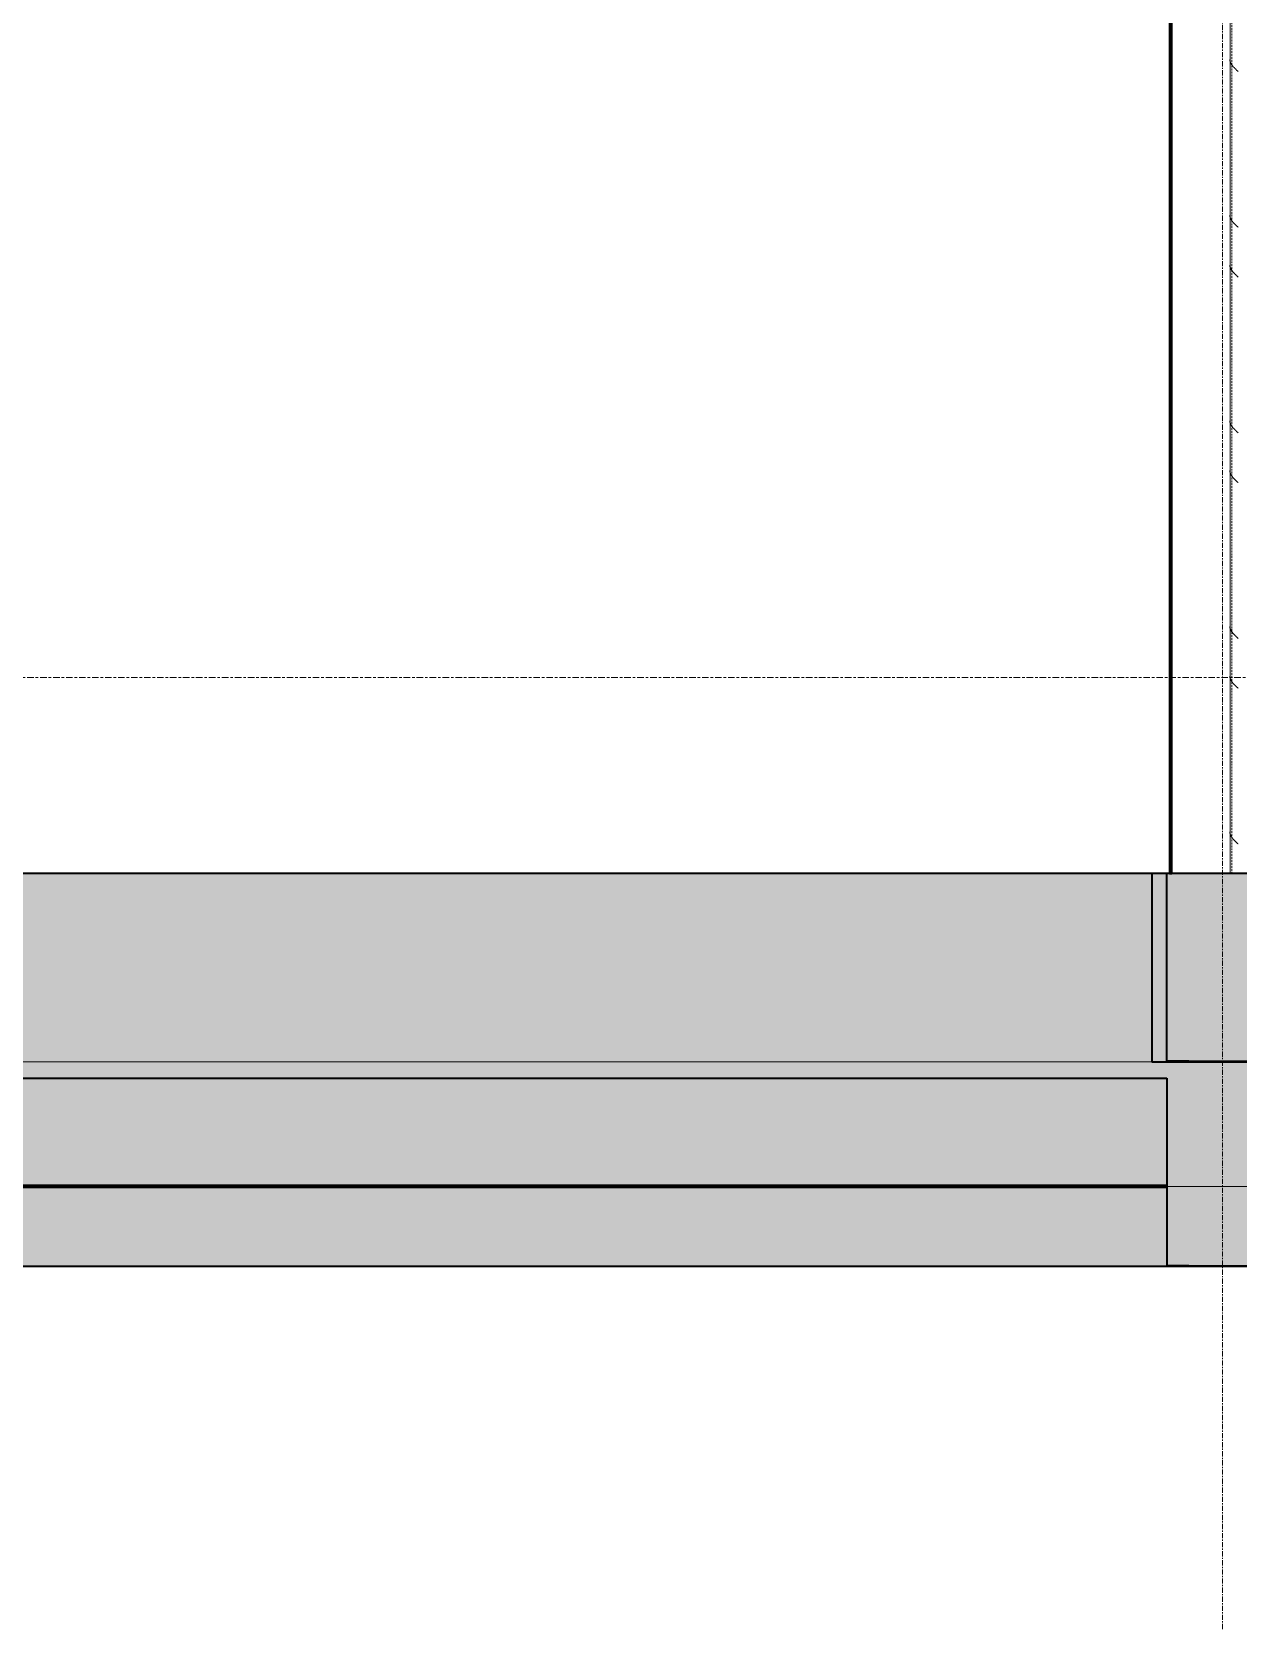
# Model space of a CAD drawing. Header units: centimetres. Extents: x -6111 to 13767, y -285 to 1600.
# Drawn here: x -1754 to -1459, y -138.8 to 251.9 of the extents above; entities that cross this region are included whole.
import ezdxf

# ---------------------------------------------------------------- set-up
doc = ezdxf.new("R2010")
doc.units = ezdxf.units.CM
for name, pattern in [('Centre', [3.175, 0.635, -0.475, 1.59, -0.475]), ('Grid Line', [2.2225, 1.27, -0.3175, 0.3175, -0.3175]), ('Hidden', [0.714375, 0.47625, -0.238125])]:
    doc.linetypes.add(name, pattern=pattern)
for name, color, linetype, lineweight in [('A-FLOR', 7, 'Continuous', 9), ('A-FLOR-LEVL', 7, 'Continuous', 9), ('A-FLOR-PATT', 7, 'Continuous', 35), ('A-WALL', 7, 'Continuous', 9), ('A-WALL-PATT', 7, 'Continuous', 35), ('C-BLDG-PADS', 7, 'Continuous', 9), ('C-TOPO', 7, 'Continuous', 9), ('S-COLS', 7, 'Continuous', 9), ('S-GRID', 7, 'Continuous', 9)]:
    doc.layers.add(name, color=color, linetype=linetype, lineweight=lineweight)

# ---------------------------------------------------------------- blocks, each defined once
blk = doc.blocks.new('PQ_RVR_ARQ-01_ZZ_ZZ_MO_T_A_rvt-2-Elevación Eje 2')
at = {"layer": 'A-WALL-PATT', "lineweight": 9, "true_color": 0xeaeaea}
blk.add_hatch(color=254, dxfattribs=at).paths.add_polyline_path([(-3781.16, 46.02), (-3780.66, 46.02), (-3780.66, 517.27), (-3781.16, 517.27), (-3781.16, 97.6)])
at = {"layer": 'A-WALL-PATT', "lineweight": 9, "true_color": 0xf2f2f2}
h = blk.add_hatch(dxfattribs=at)
h.set_pattern_fill('FP_7', style=0, pattern_type=2)
h.set_pattern_definition([(90, (-3780.664, 0), (-0.00475, 3e-19), [])])
h.paths.add_polyline_path([(-3780.66, 46.02), (-3780.65, 46.02), (-3780.65, 46.02), (-3780.66, 97.6)])
at = {"layer": 'A-FLOR', "color": 254, "lineweight": 35, "true_color": 0xcccccc}
for p, q in [((-3781.84, 46.02), (-5714.43, 46.02)), ((-3781.84, 0.21), (-3781.84, 46.02)), ((-3771.04, 0.06), (-3781.84, 0.21)), ((-2771.58, 0.06), (-3771.04, 0.06)), ((-5714.43, -3.98), (-3781.84, -3.98)), ((-3781.84, -3.98), (-3781.84, -49.79)), ((-3781.84, -49.79), (-3771.04, -49.94)), ((-3771.04, -49.94), (-2771.58, -49.94))]:
    blk.add_line(p, q, dxfattribs=at)
at = {"layer": 'A-WALL', "color": 254, "lineweight": 35, "true_color": 0xcccccc}
for p, q in [((-3781.16, 517.27), (-3781.16, 46.02)), ((-3780.66, 46.02), (-3780.66, 517.27)), ((-2185.93, 46.02), (-3785.5, 46.02)), ((-3785.5, 46.02), (-3785.5, 0)), ((-3781.16, 46.02), (-3780.66, 46.02)), ((-3785.5, 0), (-2185.93, 0))]:
    blk.add_line(p, q, dxfattribs=at)
at = {"layer": 'C-BLDG-PADS', "color": 254, "lineweight": 18, "true_color": 0xdadada}
for p, q in [((-2175.29, 0), (-5714.43, 0)), ((-5714.43, -30.48), (-2175.29, -30.48))]:
    blk.add_line(p, q, dxfattribs=at)
at = {"layer": 'C-TOPO', "color": 254, "true_color": 0xdadada}
for p, q in [((-4748.31, -30.5), (-3783.53, -30.5)), ((-3783.53, -30.5), (-3781.84, -30.5))]:
    blk.add_line(p, q, dxfattribs=at)
at = {"layer": 'C-TOPO', "color": 254, "lineweight": 70, "true_color": 0xdadada}
for p, q in [((-3783.53, -30.5), (-4748.3, -30.5)), ((-3781.84, -30.5), (-3783.53, -30.5))]:
    blk.add_line(p, q, dxfattribs=at)
blk = doc.blocks.new('FP_53-Elevación Eje 2')
at = {"layer": 'S-COLS'}
blk.add_line((-3766.33, 515.53), (-3766.33, 46.02), dxfattribs=at)
at = {"layer": 'S-COLS', "color": 9, "true_color": 0xc0c0c0}
for p, q in [((-3766.44, 245.15), (-3766.45, 245.2)), ((-3766.44, 245.1), (-3766.44, 245.15)), ((-3766.44, 245.06), (-3766.44, 245.1)), ((-3766.43, 245.01), (-3766.44, 245.06)), ((-3766.43, 244.96), (-3766.43, 245.01)), ((-3766.42, 244.92), (-3766.43, 244.96)), ((-3766.41, 244.87), (-3766.42, 244.92)), ((-3766.4, 244.82), (-3766.41, 244.87)), ((-3766.39, 244.78), (-3766.4, 244.82)), ((-3766.37, 244.73), (-3766.39, 244.78)), ((-3766.36, 244.68), (-3766.37, 244.73)), ((-3766.34, 244.64), (-3766.36, 244.68)), ((-3766.33, 244.59), (-3766.34, 244.64)), ((-3766.31, 244.54), (-3766.33, 244.59)), ((-3766.29, 244.5), (-3766.31, 244.54)), ((-3766.27, 244.45), (-3766.29, 244.5)), ((-3766.25, 244.4), (-3766.27, 244.45)), ((-3766.23, 244.36), (-3766.25, 244.4)), ((-3766.21, 244.31), (-3766.23, 244.36)), ((-3766.18, 244.26), (-3766.21, 244.31)), ((-3766.16, 244.22), (-3766.18, 244.26)), ((-3766.13, 244.17), (-3766.16, 244.22)), ((-3766.11, 244.12), (-3766.13, 244.17)), ((-3766.08, 244.08), (-3766.11, 244.12)), ((-3766.05, 244.03), (-3766.08, 244.08)), ((-3766.02, 243.98), (-3766.05, 244.03)), ((-3765.99, 243.93), (-3766.02, 243.98)), ((-3765.96, 243.89), (-3765.99, 243.93)), ((-3765.92, 243.84), (-3765.96, 243.89)), ((-3765.89, 243.79), (-3765.92, 243.84)), ((-3765.85, 243.75), (-3765.89, 243.79)), ((-3765.82, 243.7), (-3765.85, 243.75)), ((-3765.78, 243.65), (-3765.82, 243.7)), ((-3765.75, 243.61), (-3765.78, 243.65)), ((-3765.71, 243.56), (-3765.75, 243.61)), ((-3765.67, 243.51), (-3765.71, 243.56)), ((-3765.63, 243.47), (-3765.67, 243.51)), ((-3765.59, 243.42), (-3765.63, 243.47)), ((-3765.55, 243.37), (-3765.59, 243.42)), ((-3765.51, 243.33), (-3765.55, 243.37)), ((-3765.46, 243.28), (-3765.51, 243.33)), ((-3765.42, 243.23), (-3765.46, 243.28)), ((-3765.38, 243.19), (-3765.42, 243.23)), ((-3765.33, 243.14), (-3765.38, 243.19)), ((-3765.29, 243.09), (-3765.33, 243.14)), ((-3765.24, 243.05), (-3765.29, 243.09)), ((-3765.2, 243), (-3765.24, 243.05)), ((-3765.15, 242.95), (-3765.2, 243)), ((-3765.11, 242.91), (-3765.15, 242.95)), ((-3765.06, 242.86), (-3765.11, 242.91)), ((-3765.01, 242.81), (-3765.06, 242.86)), ((-3764.96, 242.77), (-3765.01, 242.81)), ((-3764.92, 242.72), (-3764.96, 242.77)), ((-3764.87, 242.67), (-3764.92, 242.72)), ((-3764.82, 242.63), (-3764.87, 242.67)), ((-3764.77, 242.58), (-3764.82, 242.63)), ((-3764.72, 242.53), (-3764.77, 242.58)), ((-3764.67, 242.49), (-3764.72, 242.53)), ((-3764.62, 242.44), (-3764.67, 242.49)), ((-3764.57, 242.39), (-3764.62, 242.44)), ((-3764.52, 242.35), (-3764.57, 242.39)), ((-3764.48, 242.3), (-3764.52, 242.35)), ((-3764.43, 242.25), (-3764.48, 242.3)), ((-3766.44, 207.05), (-3766.45, 207.1)), ((-3766.44, 207), (-3766.44, 207.05)), ((-3766.44, 206.96), (-3766.44, 207)), ((-3766.43, 206.91), (-3766.44, 206.96)), ((-3766.43, 206.86), (-3766.43, 206.91)), ((-3766.42, 206.82), (-3766.43, 206.86)), ((-3766.41, 206.77), (-3766.42, 206.82)), ((-3766.4, 206.72), (-3766.41, 206.77)), ((-3766.39, 206.68), (-3766.4, 206.72)), ((-3766.37, 206.63), (-3766.39, 206.68)), ((-3766.36, 206.58), (-3766.37, 206.63)), ((-3766.34, 206.54), (-3766.36, 206.58)), ((-3766.33, 206.49), (-3766.34, 206.54)), ((-3766.31, 206.44), (-3766.33, 206.49)), ((-3766.29, 206.4), (-3766.31, 206.44)), ((-3766.27, 206.35), (-3766.29, 206.4)), ((-3766.25, 206.3), (-3766.27, 206.35)), ((-3766.23, 206.26), (-3766.25, 206.3)), ((-3766.21, 206.21), (-3766.23, 206.26)), ((-3766.18, 206.16), (-3766.21, 206.21)), ((-3766.16, 206.12), (-3766.18, 206.16)), ((-3766.13, 206.07), (-3766.16, 206.12)), ((-3766.11, 206.02), (-3766.13, 206.07)), ((-3766.08, 205.98), (-3766.11, 206.02)), ((-3766.05, 205.93), (-3766.08, 205.98)), ((-3766.02, 205.88), (-3766.05, 205.93)), ((-3765.99, 205.83), (-3766.02, 205.88)), ((-3765.96, 205.79), (-3765.99, 205.83)), ((-3765.92, 205.74), (-3765.96, 205.79)), ((-3765.89, 205.69), (-3765.92, 205.74)), ((-3765.85, 205.65), (-3765.89, 205.69)), ((-3765.82, 205.6), (-3765.85, 205.65)), ((-3765.78, 205.55), (-3765.82, 205.6)), ((-3765.75, 205.51), (-3765.78, 205.55)), ((-3765.71, 205.46), (-3765.75, 205.51)), ((-3765.67, 205.41), (-3765.71, 205.46)), ((-3765.63, 205.37), (-3765.67, 205.41)), ((-3765.59, 205.32), (-3765.63, 205.37)), ((-3765.55, 205.27), (-3765.59, 205.32)), ((-3765.51, 205.23), (-3765.55, 205.27)), ((-3765.46, 205.18), (-3765.51, 205.23)), ((-3765.42, 205.13), (-3765.46, 205.18)), ((-3765.38, 205.09), (-3765.42, 205.13)), ((-3765.33, 205.04), (-3765.38, 205.09)), ((-3765.29, 204.99), (-3765.33, 205.04)), ((-3765.24, 204.95), (-3765.29, 204.99)), ((-3765.2, 204.9), (-3765.24, 204.95)), ((-3765.15, 204.85), (-3765.2, 204.9)), ((-3765.11, 204.81), (-3765.15, 204.85)), ((-3765.06, 204.76), (-3765.11, 204.81)), ((-3765.01, 204.71), (-3765.06, 204.76)), ((-3764.96, 204.67), (-3765.01, 204.71)), ((-3764.92, 204.62), (-3764.96, 204.67)), ((-3764.87, 204.57), (-3764.92, 204.62)), ((-3764.82, 204.53), (-3764.87, 204.57)), ((-3764.77, 204.48), (-3764.82, 204.53)), ((-3764.72, 204.43), (-3764.77, 204.48)), ((-3764.67, 204.39), (-3764.72, 204.43)), ((-3764.62, 204.34), (-3764.67, 204.39)), ((-3764.57, 204.29), (-3764.62, 204.34)), ((-3764.52, 204.25), (-3764.57, 204.29)), ((-3764.48, 204.2), (-3764.52, 204.25)), ((-3764.43, 204.15), (-3764.48, 204.2)), ((-3766.44, 194.86), (-3766.45, 194.91)), ((-3766.44, 194.81), (-3766.44, 194.86)), ((-3766.44, 194.77), (-3766.44, 194.81)), ((-3766.43, 194.72), (-3766.44, 194.77)), ((-3766.43, 194.67), (-3766.43, 194.72)), ((-3766.42, 194.63), (-3766.43, 194.67)), ((-3766.41, 194.58), (-3766.42, 194.63)), ((-3766.4, 194.53), (-3766.41, 194.58)), ((-3766.39, 194.49), (-3766.4, 194.53)), ((-3766.37, 194.44), (-3766.39, 194.49)), ((-3766.36, 194.39), (-3766.37, 194.44)), ((-3766.34, 194.35), (-3766.36, 194.39)), ((-3766.33, 194.3), (-3766.34, 194.35)), ((-3766.31, 194.25), (-3766.33, 194.3)), ((-3766.29, 194.21), (-3766.31, 194.25)), ((-3766.27, 194.16), (-3766.29, 194.21)), ((-3766.25, 194.11), (-3766.27, 194.16)), ((-3766.23, 194.07), (-3766.25, 194.11)), ((-3766.21, 194.02), (-3766.23, 194.07)), ((-3766.18, 193.97), (-3766.21, 194.02)), ((-3766.16, 193.93), (-3766.18, 193.97)), ((-3766.13, 193.88), (-3766.16, 193.93)), ((-3766.11, 193.83), (-3766.13, 193.88)), ((-3766.08, 193.79), (-3766.11, 193.83)), ((-3766.05, 193.74), (-3766.08, 193.79)), ((-3766.02, 193.69), (-3766.05, 193.74)), ((-3765.99, 193.65), (-3766.02, 193.69)), ((-3765.96, 193.6), (-3765.99, 193.65)), ((-3765.92, 193.55), (-3765.96, 193.6)), ((-3765.89, 193.51), (-3765.92, 193.55)), ((-3765.85, 193.46), (-3765.89, 193.51)), ((-3765.82, 193.41), (-3765.85, 193.46)), ((-3765.78, 193.36), (-3765.82, 193.41)), ((-3765.75, 193.32), (-3765.78, 193.36)), ((-3765.71, 193.27), (-3765.75, 193.32)), ((-3765.67, 193.22), (-3765.71, 193.27)), ((-3765.63, 193.18), (-3765.67, 193.22)), ((-3765.59, 193.13), (-3765.63, 193.18)), ((-3765.55, 193.08), (-3765.59, 193.13)), ((-3765.51, 193.04), (-3765.55, 193.08)), ((-3765.46, 192.99), (-3765.51, 193.04)), ((-3765.42, 192.94), (-3765.46, 192.99)), ((-3765.38, 192.9), (-3765.42, 192.94)), ((-3765.33, 192.85), (-3765.38, 192.9)), ((-3765.29, 192.8), (-3765.33, 192.85)), ((-3765.24, 192.76), (-3765.29, 192.8)), ((-3765.2, 192.71), (-3765.24, 192.76)), ((-3765.15, 192.66), (-3765.2, 192.71)), ((-3765.11, 192.62), (-3765.15, 192.66)), ((-3765.06, 192.57), (-3765.11, 192.62)), ((-3765.01, 192.52), (-3765.06, 192.57)), ((-3764.96, 192.48), (-3765.01, 192.52)), ((-3764.92, 192.43), (-3764.96, 192.48)), ((-3764.87, 192.38), (-3764.92, 192.43)), ((-3764.82, 192.34), (-3764.87, 192.38)), ((-3764.77, 192.29), (-3764.82, 192.34)), ((-3764.72, 192.24), (-3764.77, 192.29)), ((-3764.67, 192.2), (-3764.72, 192.24)), ((-3764.62, 192.15), (-3764.67, 192.2)), ((-3764.57, 192.1), (-3764.62, 192.15)), ((-3764.52, 192.06), (-3764.57, 192.1)), ((-3764.48, 192.01), (-3764.52, 192.06)), ((-3764.43, 191.96), (-3764.48, 192.01)), ((-3766.44, 156.76), (-3766.45, 156.81)), ((-3766.44, 156.71), (-3766.44, 156.76)), ((-3766.44, 156.67), (-3766.44, 156.71)), ((-3766.43, 156.62), (-3766.44, 156.67)), ((-3766.43, 156.57), (-3766.43, 156.62)), ((-3766.42, 156.53), (-3766.43, 156.57)), ((-3766.41, 156.48), (-3766.42, 156.53)), ((-3766.4, 156.43), (-3766.41, 156.48)), ((-3766.39, 156.39), (-3766.4, 156.43)), ((-3766.37, 156.34), (-3766.39, 156.39)), ((-3766.36, 156.29), (-3766.37, 156.34)), ((-3766.34, 156.25), (-3766.36, 156.29)), ((-3766.33, 156.2), (-3766.34, 156.25)), ((-3766.31, 156.15), (-3766.33, 156.2)), ((-3766.29, 156.11), (-3766.31, 156.15)), ((-3766.27, 156.06), (-3766.29, 156.11)), ((-3766.25, 156.01), (-3766.27, 156.06)), ((-3766.23, 155.97), (-3766.25, 156.01)), ((-3766.21, 155.92), (-3766.23, 155.97)), ((-3766.18, 155.87), (-3766.21, 155.92)), ((-3766.16, 155.83), (-3766.18, 155.87)), ((-3766.13, 155.78), (-3766.16, 155.83)), ((-3766.11, 155.73), (-3766.13, 155.78)), ((-3766.08, 155.69), (-3766.11, 155.73)), ((-3766.05, 155.64), (-3766.08, 155.69)), ((-3766.02, 155.59), (-3766.05, 155.64)), ((-3765.99, 155.55), (-3766.02, 155.59)), ((-3765.96, 155.5), (-3765.99, 155.55)), ((-3765.92, 155.45), (-3765.96, 155.5)), ((-3765.89, 155.41), (-3765.92, 155.45)), ((-3765.85, 155.36), (-3765.89, 155.41)), ((-3765.82, 155.31), (-3765.85, 155.36)), ((-3765.78, 155.26), (-3765.82, 155.31)), ((-3765.75, 155.22), (-3765.78, 155.26)), ((-3765.71, 155.17), (-3765.75, 155.22)), ((-3765.67, 155.12), (-3765.71, 155.17)), ((-3765.63, 155.08), (-3765.67, 155.12)), ((-3765.59, 155.03), (-3765.63, 155.08)), ((-3765.55, 154.98), (-3765.59, 155.03)), ((-3765.51, 154.94), (-3765.55, 154.98)), ((-3765.46, 154.89), (-3765.51, 154.94)), ((-3765.42, 154.84), (-3765.46, 154.89)), ((-3765.38, 154.8), (-3765.42, 154.84)), ((-3765.33, 154.75), (-3765.38, 154.8)), ((-3765.29, 154.7), (-3765.33, 154.75)), ((-3765.24, 154.66), (-3765.29, 154.7)), ((-3765.2, 154.61), (-3765.24, 154.66)), ((-3765.15, 154.56), (-3765.2, 154.61)), ((-3765.11, 154.52), (-3765.15, 154.56)), ((-3765.06, 154.47), (-3765.11, 154.52)), ((-3765.01, 154.42), (-3765.06, 154.47)), ((-3764.96, 154.38), (-3765.01, 154.42)), ((-3764.92, 154.33), (-3764.96, 154.38)), ((-3764.87, 154.28), (-3764.92, 154.33)), ((-3764.82, 154.24), (-3764.87, 154.28)), ((-3764.77, 154.19), (-3764.82, 154.24)), ((-3764.72, 154.14), (-3764.77, 154.19)), ((-3764.67, 154.1), (-3764.72, 154.14)), ((-3764.62, 154.05), (-3764.67, 154.1)), ((-3764.57, 154), (-3764.62, 154.05)), ((-3764.52, 153.96), (-3764.57, 154)), ((-3764.48, 153.91), (-3764.52, 153.96)), ((-3764.43, 153.86), (-3764.48, 153.91)), ((-3766.44, 144.57), (-3766.45, 144.62)), ((-3766.44, 144.52), (-3766.44, 144.57)), ((-3766.44, 144.48), (-3766.44, 144.52)), ((-3766.43, 144.43), (-3766.44, 144.48)), ((-3766.43, 144.38), (-3766.43, 144.43)), ((-3766.42, 144.34), (-3766.43, 144.38)), ((-3766.41, 144.29), (-3766.42, 144.34)), ((-3766.4, 144.24), (-3766.41, 144.29)), ((-3766.39, 144.2), (-3766.4, 144.24)), ((-3766.37, 144.15), (-3766.39, 144.2)), ((-3766.36, 144.1), (-3766.37, 144.15)), ((-3766.34, 144.06), (-3766.36, 144.1)), ((-3766.33, 144.01), (-3766.34, 144.06)), ((-3766.31, 143.96), (-3766.33, 144.01)), ((-3766.29, 143.92), (-3766.31, 143.96)), ((-3766.27, 143.87), (-3766.29, 143.92)), ((-3766.25, 143.82), (-3766.27, 143.87)), ((-3766.23, 143.78), (-3766.25, 143.82)), ((-3766.21, 143.73), (-3766.23, 143.78)), ((-3766.18, 143.68), (-3766.21, 143.73)), ((-3766.16, 143.64), (-3766.18, 143.68)), ((-3766.13, 143.59), (-3766.16, 143.64)), ((-3766.11, 143.54), (-3766.13, 143.59)), ((-3766.08, 143.5), (-3766.11, 143.54)), ((-3766.05, 143.45), (-3766.08, 143.5)), ((-3766.02, 143.4), (-3766.05, 143.45)), ((-3765.99, 143.36), (-3766.02, 143.4)), ((-3765.96, 143.31), (-3765.99, 143.36)), ((-3765.92, 143.26), (-3765.96, 143.31)), ((-3765.89, 143.22), (-3765.92, 143.26)), ((-3765.85, 143.17), (-3765.89, 143.22)), ((-3765.82, 143.12), (-3765.85, 143.17)), ((-3765.78, 143.08), (-3765.82, 143.12)), ((-3765.75, 143.03), (-3765.78, 143.08)), ((-3765.71, 142.98), (-3765.75, 143.03)), ((-3765.67, 142.94), (-3765.71, 142.98)), ((-3765.63, 142.89), (-3765.67, 142.94)), ((-3765.59, 142.84), (-3765.63, 142.89)), ((-3765.55, 142.79), (-3765.59, 142.84)), ((-3765.51, 142.75), (-3765.55, 142.79)), ((-3765.46, 142.7), (-3765.51, 142.75)), ((-3765.42, 142.65), (-3765.46, 142.7)), ((-3765.38, 142.61), (-3765.42, 142.65)), ((-3765.33, 142.56), (-3765.38, 142.61)), ((-3765.29, 142.51), (-3765.33, 142.56)), ((-3765.24, 142.47), (-3765.29, 142.51)), ((-3765.2, 142.42), (-3765.24, 142.47)), ((-3765.15, 142.37), (-3765.2, 142.42)), ((-3765.11, 142.33), (-3765.15, 142.37)), ((-3765.06, 142.28), (-3765.11, 142.33)), ((-3765.01, 142.23), (-3765.06, 142.28)), ((-3764.96, 142.19), (-3765.01, 142.23)), ((-3764.92, 142.14), (-3764.96, 142.19)), ((-3764.87, 142.09), (-3764.92, 142.14)), ((-3764.82, 142.05), (-3764.87, 142.09)), ((-3764.77, 142), (-3764.82, 142.05)), ((-3764.72, 141.95), (-3764.77, 142)), ((-3764.67, 141.91), (-3764.72, 141.95)), ((-3764.62, 141.86), (-3764.67, 141.91)), ((-3764.57, 141.81), (-3764.62, 141.86)), ((-3764.52, 141.77), (-3764.57, 141.81)), ((-3764.48, 141.72), (-3764.52, 141.77)), ((-3764.43, 141.67), (-3764.48, 141.72)), ((-3766.44, 106.47), (-3766.45, 106.52)), ((-3766.44, 106.42), (-3766.44, 106.47)), ((-3766.44, 106.38), (-3766.44, 106.42)), ((-3766.43, 106.33), (-3766.44, 106.38)), ((-3766.43, 106.28), (-3766.43, 106.33)), ((-3766.42, 106.24), (-3766.43, 106.28)), ((-3766.41, 106.19), (-3766.42, 106.24)), ((-3766.4, 106.14), (-3766.41, 106.19)), ((-3766.39, 106.1), (-3766.4, 106.14)), ((-3766.37, 106.05), (-3766.39, 106.1)), ((-3766.36, 106), (-3766.37, 106.05)), ((-3766.34, 105.96), (-3766.36, 106)), ((-3766.33, 105.91), (-3766.34, 105.96)), ((-3766.31, 105.86), (-3766.33, 105.91)), ((-3766.29, 105.82), (-3766.31, 105.86)), ((-3766.27, 105.77), (-3766.29, 105.82)), ((-3766.25, 105.72), (-3766.27, 105.77)), ((-3766.23, 105.68), (-3766.25, 105.72)), ((-3766.21, 105.63), (-3766.23, 105.68)), ((-3766.18, 105.58), (-3766.21, 105.63)), ((-3766.16, 105.54), (-3766.18, 105.58)), ((-3766.13, 105.49), (-3766.16, 105.54)), ((-3766.11, 105.44), (-3766.13, 105.49)), ((-3766.08, 105.4), (-3766.11, 105.44)), ((-3766.05, 105.35), (-3766.08, 105.4)), ((-3766.02, 105.3), (-3766.05, 105.35)), ((-3765.99, 105.26), (-3766.02, 105.3)), ((-3765.96, 105.21), (-3765.99, 105.26)), ((-3765.92, 105.16), (-3765.96, 105.21)), ((-3765.89, 105.12), (-3765.92, 105.16)), ((-3765.85, 105.07), (-3765.89, 105.12)), ((-3765.82, 105.02), (-3765.85, 105.07)), ((-3765.78, 104.98), (-3765.82, 105.02)), ((-3765.75, 104.93), (-3765.78, 104.98)), ((-3765.71, 104.88), (-3765.75, 104.93)), ((-3765.67, 104.84), (-3765.71, 104.88)), ((-3765.63, 104.79), (-3765.67, 104.84)), ((-3765.59, 104.74), (-3765.63, 104.79)), ((-3765.55, 104.69), (-3765.59, 104.74)), ((-3765.51, 104.65), (-3765.55, 104.69)), ((-3765.46, 104.6), (-3765.51, 104.65)), ((-3765.42, 104.55), (-3765.46, 104.6)), ((-3765.38, 104.51), (-3765.42, 104.55)), ((-3765.33, 104.46), (-3765.38, 104.51)), ((-3765.29, 104.41), (-3765.33, 104.46)), ((-3765.24, 104.37), (-3765.29, 104.41)), ((-3765.2, 104.32), (-3765.24, 104.37)), ((-3765.15, 104.27), (-3765.2, 104.32)), ((-3765.11, 104.23), (-3765.15, 104.27)), ((-3765.06, 104.18), (-3765.11, 104.23)), ((-3765.01, 104.13), (-3765.06, 104.18)), ((-3764.96, 104.09), (-3765.01, 104.13)), ((-3764.92, 104.04), (-3764.96, 104.09)), ((-3764.87, 103.99), (-3764.92, 104.04)), ((-3764.82, 103.95), (-3764.87, 103.99)), ((-3764.77, 103.9), (-3764.82, 103.95)), ((-3764.72, 103.85), (-3764.77, 103.9)), ((-3764.67, 103.81), (-3764.72, 103.85)), ((-3764.62, 103.76), (-3764.67, 103.81)), ((-3764.57, 103.71), (-3764.62, 103.76)), ((-3764.52, 103.67), (-3764.57, 103.71)), ((-3764.48, 103.62), (-3764.52, 103.67)), ((-3764.43, 103.57), (-3764.48, 103.62)), ((-3766.44, 94.28), (-3766.45, 94.33)), ((-3766.44, 94.24), (-3766.44, 94.28)), ((-3766.44, 94.19), (-3766.44, 94.24)), ((-3766.43, 94.14), (-3766.44, 94.19)), ((-3766.43, 94.1), (-3766.43, 94.14)), ((-3766.42, 94.05), (-3766.43, 94.1)), ((-3766.41, 94), (-3766.42, 94.05)), ((-3766.4, 93.95), (-3766.41, 94)), ((-3766.39, 93.91), (-3766.4, 93.95)), ((-3766.37, 93.86), (-3766.39, 93.91)), ((-3766.36, 93.81), (-3766.37, 93.86)), ((-3766.34, 93.77), (-3766.36, 93.81)), ((-3766.33, 93.72), (-3766.34, 93.77)), ((-3766.31, 93.67), (-3766.33, 93.72)), ((-3766.29, 93.63), (-3766.31, 93.67)), ((-3766.27, 93.58), (-3766.29, 93.63)), ((-3766.25, 93.53), (-3766.27, 93.58)), ((-3766.23, 93.49), (-3766.25, 93.53)), ((-3766.21, 93.44), (-3766.23, 93.49)), ((-3766.18, 93.39), (-3766.21, 93.44)), ((-3766.16, 93.35), (-3766.18, 93.39)), ((-3766.13, 93.3), (-3766.16, 93.35)), ((-3766.11, 93.25), (-3766.13, 93.3)), ((-3766.08, 93.21), (-3766.11, 93.25)), ((-3766.05, 93.16), (-3766.08, 93.21)), ((-3766.02, 93.11), (-3766.05, 93.16)), ((-3765.99, 93.07), (-3766.02, 93.11)), ((-3765.96, 93.02), (-3765.99, 93.07)), ((-3765.92, 92.97), (-3765.96, 93.02)), ((-3765.89, 92.93), (-3765.92, 92.97)), ((-3765.85, 92.88), (-3765.89, 92.93)), ((-3765.82, 92.83), (-3765.85, 92.88)), ((-3765.78, 92.79), (-3765.82, 92.83)), ((-3765.75, 92.74), (-3765.78, 92.79)), ((-3765.71, 92.69), (-3765.75, 92.74)), ((-3765.67, 92.65), (-3765.71, 92.69)), ((-3765.63, 92.6), (-3765.67, 92.65)), ((-3765.59, 92.55), (-3765.63, 92.6)), ((-3765.55, 92.51), (-3765.59, 92.55)), ((-3765.51, 92.46), (-3765.55, 92.51)), ((-3765.46, 92.41), (-3765.51, 92.46)), ((-3765.42, 92.37), (-3765.46, 92.41)), ((-3765.38, 92.32), (-3765.42, 92.37)), ((-3765.33, 92.27), (-3765.38, 92.32)), ((-3765.29, 92.22), (-3765.33, 92.27)), ((-3765.24, 92.18), (-3765.29, 92.22)), ((-3765.2, 92.13), (-3765.24, 92.18)), ((-3765.15, 92.08), (-3765.2, 92.13)), ((-3765.11, 92.04), (-3765.15, 92.08)), ((-3765.06, 91.99), (-3765.11, 92.04)), ((-3765.01, 91.94), (-3765.06, 91.99)), ((-3764.96, 91.9), (-3765.01, 91.94)), ((-3764.92, 91.85), (-3764.96, 91.9)), ((-3764.87, 91.8), (-3764.92, 91.85)), ((-3764.82, 91.76), (-3764.87, 91.8)), ((-3764.77, 91.71), (-3764.82, 91.76)), ((-3764.72, 91.66), (-3764.77, 91.71)), ((-3764.67, 91.62), (-3764.72, 91.66)), ((-3764.62, 91.57), (-3764.67, 91.62)), ((-3764.57, 91.52), (-3764.62, 91.57)), ((-3764.52, 91.48), (-3764.57, 91.52)), ((-3764.48, 91.43), (-3764.52, 91.48)), ((-3764.43, 91.38), (-3764.48, 91.43)), ((-3766.44, 56.18), (-3766.45, 56.23)), ((-3766.44, 56.14), (-3766.44, 56.18)), ((-3766.44, 56.09), (-3766.44, 56.14)), ((-3766.43, 56.04), (-3766.44, 56.09)), ((-3766.43, 56), (-3766.43, 56.04)), ((-3766.42, 55.95), (-3766.43, 56)), ((-3766.41, 55.9), (-3766.42, 55.95)), ((-3766.4, 55.85), (-3766.41, 55.9)), ((-3766.39, 55.81), (-3766.4, 55.85)), ((-3766.37, 55.76), (-3766.39, 55.81)), ((-3766.36, 55.71), (-3766.37, 55.76)), ((-3766.34, 55.67), (-3766.36, 55.71)), ((-3766.33, 55.62), (-3766.34, 55.67)), ((-3766.31, 55.57), (-3766.33, 55.62)), ((-3766.29, 55.53), (-3766.31, 55.57)), ((-3766.27, 55.48), (-3766.29, 55.53)), ((-3766.25, 55.43), (-3766.27, 55.48)), ((-3766.23, 55.39), (-3766.25, 55.43)), ((-3766.21, 55.34), (-3766.23, 55.39)), ((-3766.18, 55.29), (-3766.21, 55.34)), ((-3766.16, 55.25), (-3766.18, 55.29)), ((-3766.13, 55.2), (-3766.16, 55.25)), ((-3766.11, 55.15), (-3766.13, 55.2)), ((-3766.08, 55.11), (-3766.11, 55.15)), ((-3766.05, 55.06), (-3766.08, 55.11)), ((-3766.02, 55.01), (-3766.05, 55.06)), ((-3765.99, 54.97), (-3766.02, 55.01)), ((-3765.96, 54.92), (-3765.99, 54.97)), ((-3765.92, 54.87), (-3765.96, 54.92)), ((-3765.89, 54.83), (-3765.92, 54.87)), ((-3765.85, 54.78), (-3765.89, 54.83)), ((-3765.82, 54.73), (-3765.85, 54.78)), ((-3765.78, 54.69), (-3765.82, 54.73)), ((-3765.75, 54.64), (-3765.78, 54.69)), ((-3765.71, 54.59), (-3765.75, 54.64)), ((-3765.67, 54.55), (-3765.71, 54.59)), ((-3765.63, 54.5), (-3765.67, 54.55)), ((-3765.59, 54.45), (-3765.63, 54.5)), ((-3765.55, 54.41), (-3765.59, 54.45)), ((-3765.51, 54.36), (-3765.55, 54.41)), ((-3765.46, 54.31), (-3765.51, 54.36)), ((-3765.42, 54.27), (-3765.46, 54.31)), ((-3765.38, 54.22), (-3765.42, 54.27)), ((-3765.33, 54.17), (-3765.38, 54.22)), ((-3765.29, 54.12), (-3765.33, 54.17)), ((-3765.24, 54.08), (-3765.29, 54.12)), ((-3765.2, 54.03), (-3765.24, 54.08)), ((-3765.15, 53.98), (-3765.2, 54.03)), ((-3765.11, 53.94), (-3765.15, 53.98)), ((-3765.06, 53.89), (-3765.11, 53.94)), ((-3765.01, 53.84), (-3765.06, 53.89)), ((-3764.96, 53.8), (-3765.01, 53.84)), ((-3764.92, 53.75), (-3764.96, 53.8)), ((-3764.87, 53.7), (-3764.92, 53.75)), ((-3764.82, 53.66), (-3764.87, 53.7)), ((-3764.77, 53.61), (-3764.82, 53.66)), ((-3764.72, 53.56), (-3764.77, 53.61)), ((-3764.67, 53.52), (-3764.72, 53.56)), ((-3764.62, 53.47), (-3764.67, 53.52)), ((-3764.57, 53.42), (-3764.62, 53.47)), ((-3764.52, 53.38), (-3764.57, 53.42)), ((-3764.48, 53.33), (-3764.52, 53.38)), ((-3764.43, 53.28), (-3764.48, 53.33))]:
    blk.add_line(p, q, dxfattribs=at)
blk = doc.blocks.new('HSS Rectangular-Column - 100 x 100 mm-V51-Elevación Eje 2')
at = {"layer": 'S-COLS', "linetype": 'Hidden'}
blk.add_line((-3765.93, 46.02), (-3765.93, 515.53), dxfattribs=at)
at = {"layer": 'S-COLS'}
blk.add_line((-3766.33, 46.02), (-3764.43, 46.02), dxfattribs=at)
blk.add_blockref('FP_53-Elevación Eje 2', (0, 0), dxfattribs=at)

msp = doc.modelspace()

# ---------------------------------------------------------------- hatches: boundary and pattern name
at = {"layer": 'A-FLOR-PATT', "lineweight": 9, "true_color": 0x9a9a9a}
for points in [[(-2558.527, -3.975), (-1476.411, -3.975), (-1476.411, 46.025), (-3408.998, 46.025), (-3408.998, -3.975), (-3020.11, -3.975)], [(-1173.777, -50), (130.14, -50), (130.14, 0), (-1476.411, 0), (-1476.411, -3.975), (-3051.443, -3.975), (-3051.443, -50), (-1404.568, -50)]]:
    msp.add_hatch(color=253, dxfattribs=at).paths.add_polyline_path(points)
at = {"layer": 'A-WALL-PATT', "lineweight": 9, "true_color": 0x9a9a9a}
msp.add_hatch(color=253, dxfattribs=at).paths.add_polyline_path([(-712.193, 0), (129.202, 0), (129.202, 46.025), (-1476.411, 46.025), (-1476.411, 0), (-942.985, 0)])

# ---------------------------------------------------------------- linework, layer by layer
at = {"layer": 'A-FLOR', "lineweight": 35}
for p, q in [((-1476.411, 46.025), (-3408.998, 46.025)), ((-3051.443, -50), (130.14, -50))]:
    msp.add_line(p, q, dxfattribs=at)
at = {"layer": 'A-FLOR-LEVL', "color": 253, "linetype": 'Centre', "true_color": 0xaaaaaa}
for p, q in [((-3737.492, 94), (229.437, 94)), ((-3737.492, 0), (229.437, 0)), ((229.437, -50), (-3737.492, -50))]:
    msp.add_line(p, q, dxfattribs=at)
at = {"layer": 'A-WALL', "lineweight": 35}
msp.add_line((-1460.897, 46.025), (-1476.411, 46.025), dxfattribs=at)
at = {"layer": 'S-GRID', "color": 253, "linetype": 'Grid Line', "true_color": 0xaaaaaa}
msp.add_line((-1462.826, -138.768), (-1462.826, 1331.674), dxfattribs=at)

# ---------------------------------------------------------------- block references
at = {"lineweight": 5}
msp.add_blockref('PQ_RVR_ARQ-01_ZZ_ZZ_MO_T_A_rvt-2-Elevación Eje 2', (2305.433, 0), dxfattribs=at)
at = {"layer": 'S-COLS'}
msp.add_blockref('HSS Rectangular-Column - 100 x 100 mm-V51-Elevación Eje 2', (2305.433, 0), dxfattribs=at)

doc.saveas('drawing.dxf')
